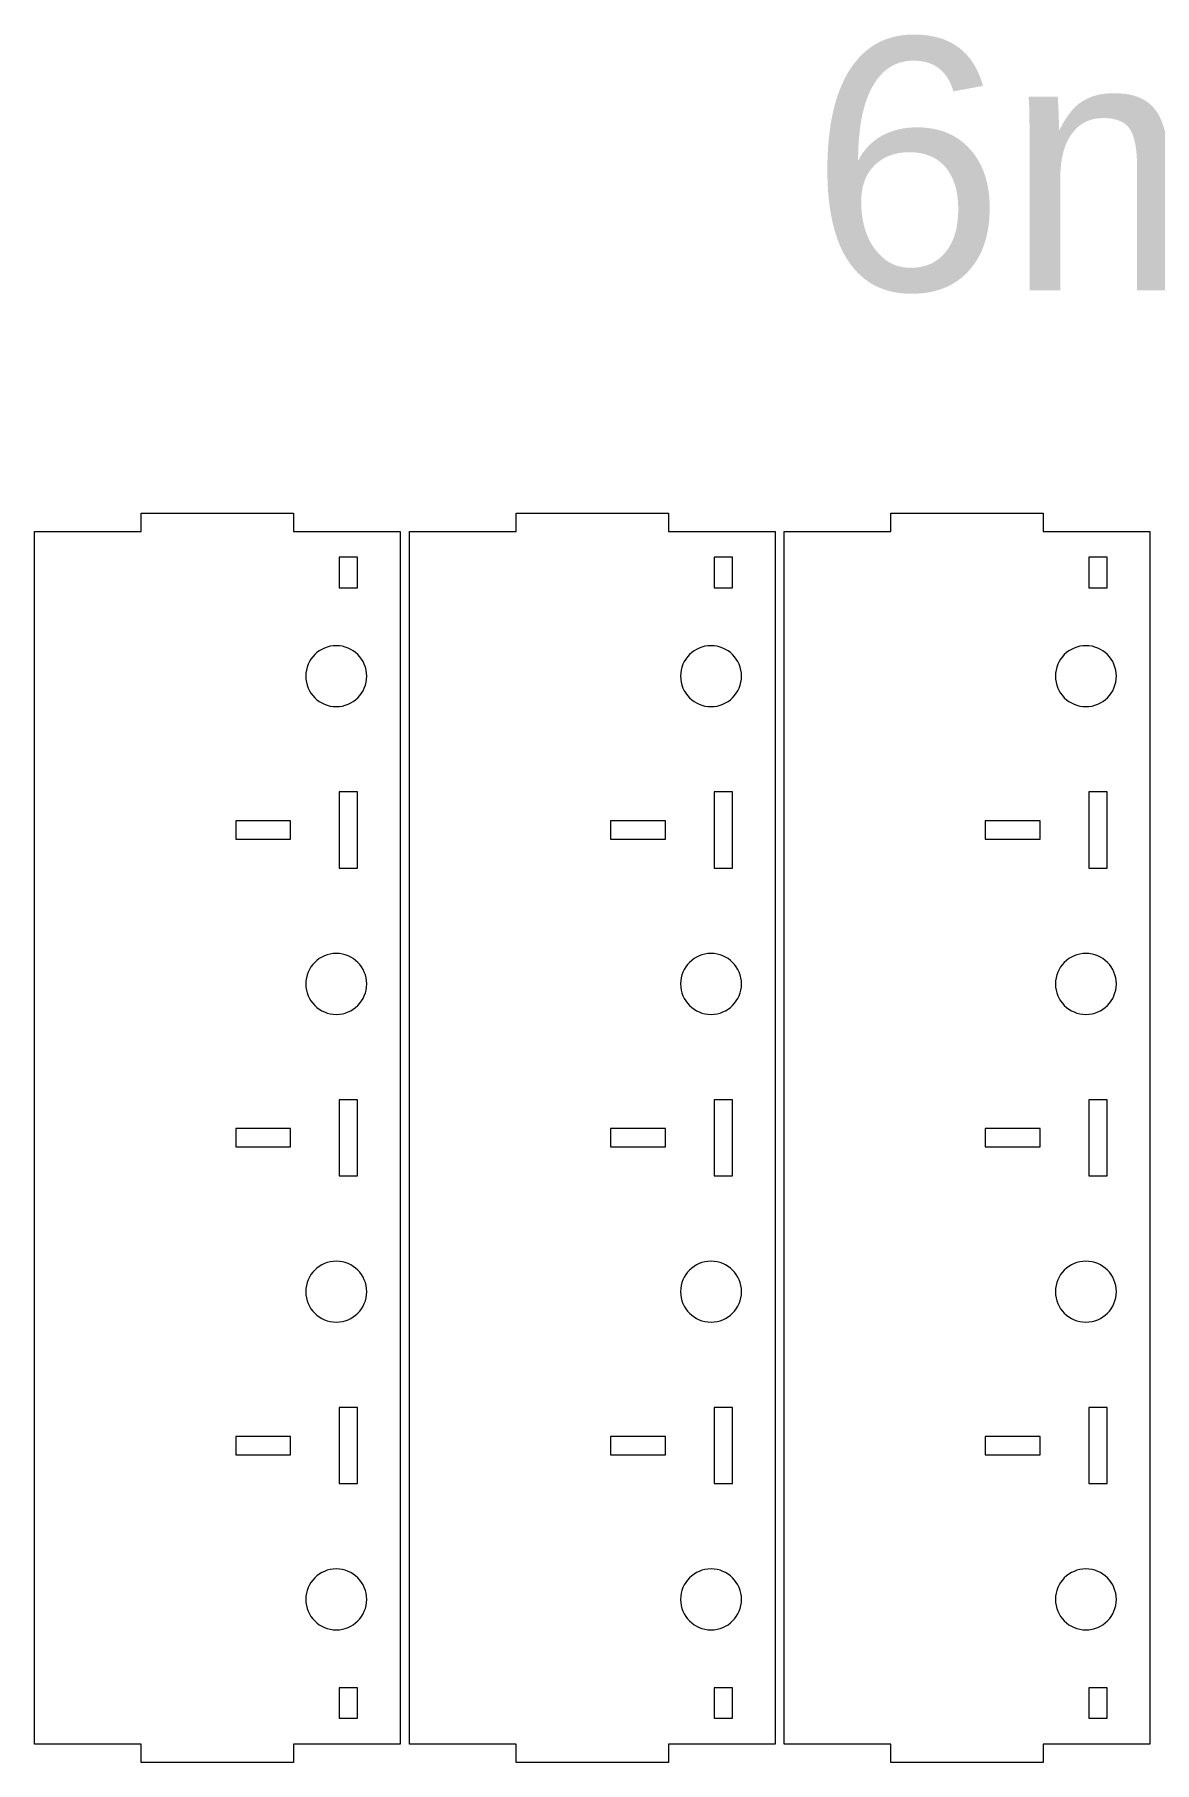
# Model space of a CAD drawing. Header units: millimetres. Extents: x -1167 to 258, y -149 to 849.
# Drawn here: x -519 to -152, y 282 to 849 of the extents above; entities that cross this region are included whole.
import ezdxf

# ---------------------------------------------------------------- set-up
doc = ezdxf.new("R2010")
doc.units = ezdxf.units.MM
doc.header["$MEASUREMENT"] = 0
doc.layers.add('Layer 1', color=7, linetype='Continuous')
doc.styles.add('0', font='arial.ttf', dxfattribs={"height": 1})

msp = doc.modelspace()

# ---------------------------------------------------------------- linework, layer by layer
at = {"layer": 'Layer 1', "color": 230, "lineweight": 20}
for points, knots in [([(-519.49, 288.2447), (-519.49, 288.2447), (-484.49, 288.2447), (-484.49, 288.2447), (-484.49, 288.2447), (-484.49, 288.2447), (-484.49, 282.2447), (-484.49, 282.2447), (-484.49, 282.2447), (-484.49, 282.2447), (-434.49, 282.2447), (-434.49, 282.2447), (-434.49, 282.2447), (-434.49, 282.2447), (-434.49, 288.2447), (-434.49, 288.2447), (-434.49, 288.2447), (-434.49, 288.2447), (-399.49, 288.2447), (-399.49, 288.2447), (-399.49, 288.2447), (-399.49, 288.2447), (-399.49, 686.2447), (-399.49, 686.2447), (-399.49, 686.2447), (-399.49, 686.2447), (-434.49, 686.2447), (-434.49, 686.2447), (-434.49, 686.2447), (-434.49, 686.2447), (-434.49, 692.2447), (-434.49, 692.2447), (-434.49, 692.2447), (-434.49, 692.2447), (-484.49, 692.2447), (-484.49, 692.2447), (-484.49, 692.2447), (-484.49, 692.2447), (-484.49, 686.2447), (-484.49, 686.2447), (-484.49, 686.2447), (-484.49, 686.2447), (-519.49, 686.2447), (-519.49, 686.2447), (-519.49, 686.2447), (-519.49, 686.2447), (-519.49, 288.2447), (-519.49, 288.2447)], [0, 0, 0, 0, 0.07692308, 0.07692308, 0.07692308, 0.07692308, 0.15384615, 0.15384615, 0.15384615, 0.15384615, 0.23076923, 0.23076923, 0.23076923, 0.23076923, 0.30769231, 0.30769231, 0.30769231, 0.30769231, 0.38461538, 0.38461538, 0.38461538, 0.38461538, 0.46153846, 0.46153846, 0.46153846, 0.46153846, 0.53846154, 0.53846154, 0.53846154, 0.53846154, 0.61538462, 0.61538462, 0.61538462, 0.61538462, 0.69230769, 0.69230769, 0.69230769, 0.69230769, 0.76923077, 0.76923077, 0.76923077, 0.76923077, 0.84615385, 0.84615385, 0.84615385, 0.84615385, 1, 1, 1, 1]), ([(-396.49, 288.2447), (-396.49, 288.2447), (-361.49, 288.2447), (-361.49, 288.2447), (-361.49, 288.2447), (-361.49, 288.2447), (-361.49, 282.2447), (-361.49, 282.2447), (-361.49, 282.2447), (-361.49, 282.2447), (-311.49, 282.2447), (-311.49, 282.2447), (-311.49, 282.2447), (-311.49, 282.2447), (-311.49, 288.2447), (-311.49, 288.2447), (-311.49, 288.2447), (-311.49, 288.2447), (-276.49, 288.2447), (-276.49, 288.2447), (-276.49, 288.2447), (-276.49, 288.2447), (-276.49, 686.2447), (-276.49, 686.2447), (-276.49, 686.2447), (-276.49, 686.2447), (-311.49, 686.2447), (-311.49, 686.2447), (-311.49, 686.2447), (-311.49, 686.2447), (-311.49, 692.2447), (-311.49, 692.2447), (-311.49, 692.2447), (-311.49, 692.2447), (-361.49, 692.2447), (-361.49, 692.2447), (-361.49, 692.2447), (-361.49, 692.2447), (-361.49, 686.2447), (-361.49, 686.2447), (-361.49, 686.2447), (-361.49, 686.2447), (-396.49, 686.2447), (-396.49, 686.2447), (-396.49, 686.2447), (-396.49, 686.2447), (-396.49, 288.2447), (-396.49, 288.2447)], [0, 0, 0, 0, 0.07692308, 0.07692308, 0.07692308, 0.07692308, 0.15384615, 0.15384615, 0.15384615, 0.15384615, 0.23076923, 0.23076923, 0.23076923, 0.23076923, 0.30769231, 0.30769231, 0.30769231, 0.30769231, 0.38461538, 0.38461538, 0.38461538, 0.38461538, 0.46153846, 0.46153846, 0.46153846, 0.46153846, 0.53846154, 0.53846154, 0.53846154, 0.53846154, 0.61538462, 0.61538462, 0.61538462, 0.61538462, 0.69230769, 0.69230769, 0.69230769, 0.69230769, 0.76923077, 0.76923077, 0.76923077, 0.76923077, 0.84615385, 0.84615385, 0.84615385, 0.84615385, 1, 1, 1, 1]), ([(-273.49, 288.2447), (-273.49, 288.2447), (-238.49, 288.2447), (-238.49, 288.2447), (-238.49, 288.2447), (-238.49, 288.2447), (-238.49, 282.2447), (-238.49, 282.2447), (-238.49, 282.2447), (-238.49, 282.2447), (-188.49, 282.2447), (-188.49, 282.2447), (-188.49, 282.2447), (-188.49, 282.2447), (-188.49, 288.2447), (-188.49, 288.2447), (-188.49, 288.2447), (-188.49, 288.2447), (-153.49, 288.2447), (-153.49, 288.2447), (-153.49, 288.2447), (-153.49, 288.2447), (-153.49, 686.2447), (-153.49, 686.2447), (-153.49, 686.2447), (-153.49, 686.2447), (-188.49, 686.2447), (-188.49, 686.2447), (-188.49, 686.2447), (-188.49, 686.2447), (-188.49, 692.2447), (-188.49, 692.2447), (-188.49, 692.2447), (-188.49, 692.2447), (-238.49, 692.2447), (-238.49, 692.2447), (-238.49, 692.2447), (-238.49, 692.2447), (-238.49, 686.2447), (-238.49, 686.2447), (-238.49, 686.2447), (-238.49, 686.2447), (-273.49, 686.2447), (-273.49, 686.2447), (-273.49, 686.2447), (-273.49, 686.2447), (-273.49, 288.2447), (-273.49, 288.2447)], [0, 0, 0, 0, 0.07692308, 0.07692308, 0.07692308, 0.07692308, 0.15384615, 0.15384615, 0.15384615, 0.15384615, 0.23076923, 0.23076923, 0.23076923, 0.23076923, 0.30769231, 0.30769231, 0.30769231, 0.30769231, 0.38461538, 0.38461538, 0.38461538, 0.38461538, 0.46153846, 0.46153846, 0.46153846, 0.46153846, 0.53846154, 0.53846154, 0.53846154, 0.53846154, 0.61538462, 0.61538462, 0.61538462, 0.61538462, 0.69230769, 0.69230769, 0.69230769, 0.69230769, 0.76923077, 0.76923077, 0.76923077, 0.76923077, 0.84615385, 0.84615385, 0.84615385, 0.84615385, 1, 1, 1, 1]), ([(-413.49, 667.7447), (-413.49, 667.7447), (-419.49, 667.7447), (-419.49, 667.7447), (-419.49, 667.7447), (-419.49, 667.7447), (-419.49, 677.7447), (-419.49, 677.7447), (-419.49, 677.7447), (-419.49, 677.7447), (-413.49, 677.7447), (-413.49, 677.7447), (-413.49, 677.7447), (-413.49, 677.7447), (-413.49, 667.7447), (-413.49, 667.7447)], [0, 0, 0, 0, 0.2, 0.2, 0.2, 0.2, 0.4, 0.4, 0.4, 0.4, 0.6, 0.6, 0.6, 0.6, 1, 1, 1, 1]), ([(-290.49, 667.7447), (-290.49, 667.7447), (-296.49, 667.7447), (-296.49, 667.7447), (-296.49, 667.7447), (-296.49, 667.7447), (-296.49, 677.7447), (-296.49, 677.7447), (-296.49, 677.7447), (-296.49, 677.7447), (-290.49, 677.7447), (-290.49, 677.7447), (-290.49, 677.7447), (-290.49, 677.7447), (-290.49, 667.7447), (-290.49, 667.7447)], [0, 0, 0, 0, 0.2, 0.2, 0.2, 0.2, 0.4, 0.4, 0.4, 0.4, 0.6, 0.6, 0.6, 0.6, 1, 1, 1, 1]), ([(-167.49, 667.7447), (-167.49, 667.7447), (-173.49, 667.7447), (-173.49, 667.7447), (-173.49, 667.7447), (-173.49, 667.7447), (-173.49, 677.7447), (-173.49, 677.7447), (-173.49, 677.7447), (-173.49, 677.7447), (-167.49, 677.7447), (-167.49, 677.7447), (-167.49, 677.7447), (-167.49, 677.7447), (-167.49, 667.7447), (-167.49, 667.7447)], [0, 0, 0, 0, 0.2, 0.2, 0.2, 0.2, 0.4, 0.4, 0.4, 0.4, 0.6, 0.6, 0.6, 0.6, 1, 1, 1, 1]), ([(-420.49, 628.7447), (-426.0129, 628.7447), (-430.49, 633.2219), (-430.49, 638.7447), (-430.49, 638.7447), (-430.49, 644.2676), (-426.0128, 648.7447), (-420.4899, 648.7447), (-420.4899, 648.7447), (-414.9671, 648.7447), (-410.49, 644.2675), (-410.49, 638.7447), (-410.49, 638.7447), (-410.49, 633.2218), (-414.9672, 628.7447), (-420.49, 628.7447)], [0, 0, 0, 0, 0.2, 0.2, 0.2, 0.2, 0.4, 0.4, 0.4, 0.4, 0.6, 0.6, 0.6, 0.6, 1, 1, 1, 1]), ([(-297.49, 628.7447), (-303.0129, 628.7447), (-307.49, 633.2219), (-307.49, 638.7447), (-307.49, 638.7447), (-307.49, 644.2676), (-303.0128, 648.7447), (-297.4899, 648.7447), (-297.4899, 648.7447), (-291.9671, 648.7447), (-287.49, 644.2675), (-287.49, 638.7447), (-287.49, 638.7447), (-287.49, 633.2218), (-291.9672, 628.7447), (-297.49, 628.7447)], [0, 0, 0, 0, 0.2, 0.2, 0.2, 0.2, 0.4, 0.4, 0.4, 0.4, 0.6, 0.6, 0.6, 0.6, 1, 1, 1, 1]), ([(-174.49, 628.7447), (-180.0129, 628.7447), (-184.49, 633.2219), (-184.49, 638.7447), (-184.49, 638.7447), (-184.49, 644.2676), (-180.0128, 648.7447), (-174.4899, 648.7447), (-174.4899, 648.7447), (-168.9671, 648.7447), (-164.49, 644.2675), (-164.49, 638.7447), (-164.49, 638.7447), (-164.49, 633.2218), (-168.9672, 628.7447), (-174.49, 628.7447)], [0, 0, 0, 0, 0.2, 0.2, 0.2, 0.2, 0.4, 0.4, 0.4, 0.4, 0.6, 0.6, 0.6, 0.6, 1, 1, 1, 1]), ([(-413.49, 575.7447), (-413.49, 575.7447), (-419.49, 575.7447), (-419.49, 575.7447), (-419.49, 575.7447), (-419.49, 575.7447), (-419.49, 600.7447), (-419.49, 600.7447), (-419.49, 600.7447), (-419.49, 600.7447), (-413.49, 600.7447), (-413.49, 600.7447), (-413.49, 600.7447), (-413.49, 600.7447), (-413.49, 575.7447), (-413.49, 575.7447)], [0, 0, 0, 0, 0.2, 0.2, 0.2, 0.2, 0.4, 0.4, 0.4, 0.4, 0.6, 0.6, 0.6, 0.6, 1, 1, 1, 1]), ([(-290.49, 575.7447), (-290.49, 575.7447), (-296.49, 575.7447), (-296.49, 575.7447), (-296.49, 575.7447), (-296.49, 575.7447), (-296.49, 600.7447), (-296.49, 600.7447), (-296.49, 600.7447), (-296.49, 600.7447), (-290.49, 600.7447), (-290.49, 600.7447), (-290.49, 600.7447), (-290.49, 600.7447), (-290.49, 575.7447), (-290.49, 575.7447)], [0, 0, 0, 0, 0.2, 0.2, 0.2, 0.2, 0.4, 0.4, 0.4, 0.4, 0.6, 0.6, 0.6, 0.6, 1, 1, 1, 1]), ([(-167.49, 575.7447), (-167.49, 575.7447), (-173.49, 575.7447), (-173.49, 575.7447), (-173.49, 575.7447), (-173.49, 575.7447), (-173.49, 600.7447), (-173.49, 600.7447), (-173.49, 600.7447), (-173.49, 600.7447), (-167.49, 600.7447), (-167.49, 600.7447), (-167.49, 600.7447), (-167.49, 600.7447), (-167.49, 575.7447), (-167.49, 575.7447)], [0, 0, 0, 0, 0.2, 0.2, 0.2, 0.2, 0.4, 0.4, 0.4, 0.4, 0.6, 0.6, 0.6, 0.6, 1, 1, 1, 1]), ([(-435.49, 585.2447), (-435.49, 585.2447), (-453.49, 585.2447), (-453.49, 585.2447), (-453.49, 585.2447), (-453.49, 585.2447), (-453.49, 591.2447), (-453.49, 591.2447), (-453.49, 591.2447), (-453.49, 591.2447), (-435.49, 591.2447), (-435.49, 591.2447), (-435.49, 591.2447), (-435.49, 591.2447), (-435.49, 585.2447), (-435.49, 585.2447)], [0, 0, 0, 0, 0.2, 0.2, 0.2, 0.2, 0.4, 0.4, 0.4, 0.4, 0.6, 0.6, 0.6, 0.6, 1, 1, 1, 1]), ([(-312.49, 585.2447), (-312.49, 585.2447), (-330.49, 585.2447), (-330.49, 585.2447), (-330.49, 585.2447), (-330.49, 585.2447), (-330.49, 591.2447), (-330.49, 591.2447), (-330.49, 591.2447), (-330.49, 591.2447), (-312.49, 591.2447), (-312.49, 591.2447), (-312.49, 591.2447), (-312.49, 591.2447), (-312.49, 585.2447), (-312.49, 585.2447)], [0, 0, 0, 0, 0.2, 0.2, 0.2, 0.2, 0.4, 0.4, 0.4, 0.4, 0.6, 0.6, 0.6, 0.6, 1, 1, 1, 1]), ([(-189.49, 585.2447), (-189.49, 585.2447), (-207.49, 585.2447), (-207.49, 585.2447), (-207.49, 585.2447), (-207.49, 585.2447), (-207.49, 591.2447), (-207.49, 591.2447), (-207.49, 591.2447), (-207.49, 591.2447), (-189.49, 591.2447), (-189.49, 591.2447), (-189.49, 591.2447), (-189.49, 591.2447), (-189.49, 585.2447), (-189.49, 585.2447)], [0, 0, 0, 0, 0.2, 0.2, 0.2, 0.2, 0.4, 0.4, 0.4, 0.4, 0.6, 0.6, 0.6, 0.6, 1, 1, 1, 1]), ([(-420.49, 527.7447), (-426.0129, 527.7447), (-430.49, 532.2219), (-430.49, 537.7447), (-430.49, 537.7447), (-430.49, 543.2676), (-426.0128, 547.7447), (-420.4899, 547.7447), (-420.4899, 547.7447), (-414.9671, 547.7447), (-410.49, 543.2675), (-410.49, 537.7447), (-410.49, 537.7447), (-410.49, 532.2218), (-414.9672, 527.7447), (-420.49, 527.7447)], [0, 0, 0, 0, 0.2, 0.2, 0.2, 0.2, 0.4, 0.4, 0.4, 0.4, 0.6, 0.6, 0.6, 0.6, 1, 1, 1, 1]), ([(-297.49, 527.7447), (-303.0129, 527.7447), (-307.49, 532.2219), (-307.49, 537.7447), (-307.49, 537.7447), (-307.49, 543.2676), (-303.0128, 547.7447), (-297.4899, 547.7447), (-297.4899, 547.7447), (-291.9671, 547.7447), (-287.49, 543.2675), (-287.49, 537.7447), (-287.49, 537.7447), (-287.49, 532.2218), (-291.9672, 527.7447), (-297.49, 527.7447)], [0, 0, 0, 0, 0.2, 0.2, 0.2, 0.2, 0.4, 0.4, 0.4, 0.4, 0.6, 0.6, 0.6, 0.6, 1, 1, 1, 1]), ([(-174.49, 527.7447), (-180.0129, 527.7447), (-184.49, 532.2219), (-184.49, 537.7447), (-184.49, 537.7447), (-184.49, 543.2676), (-180.0128, 547.7447), (-174.4899, 547.7447), (-174.4899, 547.7447), (-168.9671, 547.7447), (-164.49, 543.2675), (-164.49, 537.7447), (-164.49, 537.7447), (-164.49, 532.2218), (-168.9672, 527.7447), (-174.49, 527.7447)], [0, 0, 0, 0, 0.2, 0.2, 0.2, 0.2, 0.4, 0.4, 0.4, 0.4, 0.6, 0.6, 0.6, 0.6, 1, 1, 1, 1]), ([(-413.49, 474.7447), (-413.49, 474.7447), (-419.49, 474.7447), (-419.49, 474.7447), (-419.49, 474.7447), (-419.49, 474.7447), (-419.49, 499.7447), (-419.49, 499.7447), (-419.49, 499.7447), (-419.49, 499.7447), (-413.49, 499.7447), (-413.49, 499.7447), (-413.49, 499.7447), (-413.49, 499.7447), (-413.49, 474.7447), (-413.49, 474.7447)], [0, 0, 0, 0, 0.2, 0.2, 0.2, 0.2, 0.4, 0.4, 0.4, 0.4, 0.6, 0.6, 0.6, 0.6, 1, 1, 1, 1]), ([(-290.49, 474.7447), (-290.49, 474.7447), (-296.49, 474.7447), (-296.49, 474.7447), (-296.49, 474.7447), (-296.49, 474.7447), (-296.49, 499.7447), (-296.49, 499.7447), (-296.49, 499.7447), (-296.49, 499.7447), (-290.49, 499.7447), (-290.49, 499.7447), (-290.49, 499.7447), (-290.49, 499.7447), (-290.49, 474.7447), (-290.49, 474.7447)], [0, 0, 0, 0, 0.2, 0.2, 0.2, 0.2, 0.4, 0.4, 0.4, 0.4, 0.6, 0.6, 0.6, 0.6, 1, 1, 1, 1]), ([(-167.49, 474.7447), (-167.49, 474.7447), (-173.49, 474.7447), (-173.49, 474.7447), (-173.49, 474.7447), (-173.49, 474.7447), (-173.49, 499.7447), (-173.49, 499.7447), (-173.49, 499.7447), (-173.49, 499.7447), (-167.49, 499.7447), (-167.49, 499.7447), (-167.49, 499.7447), (-167.49, 499.7447), (-167.49, 474.7447), (-167.49, 474.7447)], [0, 0, 0, 0, 0.2, 0.2, 0.2, 0.2, 0.4, 0.4, 0.4, 0.4, 0.6, 0.6, 0.6, 0.6, 1, 1, 1, 1]), ([(-435.49, 484.2447), (-435.49, 484.2447), (-453.49, 484.2447), (-453.49, 484.2447), (-453.49, 484.2447), (-453.49, 484.2447), (-453.49, 490.2447), (-453.49, 490.2447), (-453.49, 490.2447), (-453.49, 490.2447), (-435.49, 490.2447), (-435.49, 490.2447), (-435.49, 490.2447), (-435.49, 490.2447), (-435.49, 484.2447), (-435.49, 484.2447)], [0, 0, 0, 0, 0.2, 0.2, 0.2, 0.2, 0.4, 0.4, 0.4, 0.4, 0.6, 0.6, 0.6, 0.6, 1, 1, 1, 1]), ([(-312.49, 484.2447), (-312.49, 484.2447), (-330.49, 484.2447), (-330.49, 484.2447), (-330.49, 484.2447), (-330.49, 484.2447), (-330.49, 490.2447), (-330.49, 490.2447), (-330.49, 490.2447), (-330.49, 490.2447), (-312.49, 490.2447), (-312.49, 490.2447), (-312.49, 490.2447), (-312.49, 490.2447), (-312.49, 484.2447), (-312.49, 484.2447)], [0, 0, 0, 0, 0.2, 0.2, 0.2, 0.2, 0.4, 0.4, 0.4, 0.4, 0.6, 0.6, 0.6, 0.6, 1, 1, 1, 1]), ([(-189.49, 484.2447), (-189.49, 484.2447), (-207.49, 484.2447), (-207.49, 484.2447), (-207.49, 484.2447), (-207.49, 484.2447), (-207.49, 490.2447), (-207.49, 490.2447), (-207.49, 490.2447), (-207.49, 490.2447), (-189.49, 490.2447), (-189.49, 490.2447), (-189.49, 490.2447), (-189.49, 490.2447), (-189.49, 484.2447), (-189.49, 484.2447)], [0, 0, 0, 0, 0.2, 0.2, 0.2, 0.2, 0.4, 0.4, 0.4, 0.4, 0.6, 0.6, 0.6, 0.6, 1, 1, 1, 1]), ([(-420.49, 426.7447), (-426.0129, 426.7447), (-430.49, 431.2219), (-430.49, 436.7447), (-430.49, 436.7447), (-430.49, 442.2676), (-426.0128, 446.7447), (-420.4899, 446.7447), (-420.4899, 446.7447), (-414.9671, 446.7447), (-410.49, 442.2675), (-410.49, 436.7447), (-410.49, 436.7447), (-410.49, 431.2218), (-414.9672, 426.7447), (-420.49, 426.7447)], [0, 0, 0, 0, 0.2, 0.2, 0.2, 0.2, 0.4, 0.4, 0.4, 0.4, 0.6, 0.6, 0.6, 0.6, 1, 1, 1, 1]), ([(-297.49, 426.7447), (-303.0129, 426.7447), (-307.49, 431.2219), (-307.49, 436.7447), (-307.49, 436.7447), (-307.49, 442.2676), (-303.0128, 446.7447), (-297.4899, 446.7447), (-297.4899, 446.7447), (-291.9671, 446.7447), (-287.49, 442.2675), (-287.49, 436.7447), (-287.49, 436.7447), (-287.49, 431.2218), (-291.9672, 426.7447), (-297.49, 426.7447)], [0, 0, 0, 0, 0.2, 0.2, 0.2, 0.2, 0.4, 0.4, 0.4, 0.4, 0.6, 0.6, 0.6, 0.6, 1, 1, 1, 1]), ([(-174.49, 426.7447), (-180.0129, 426.7447), (-184.49, 431.2219), (-184.49, 436.7447), (-184.49, 436.7447), (-184.49, 442.2676), (-180.0128, 446.7447), (-174.4899, 446.7447), (-174.4899, 446.7447), (-168.9671, 446.7447), (-164.49, 442.2675), (-164.49, 436.7447), (-164.49, 436.7447), (-164.49, 431.2218), (-168.9672, 426.7447), (-174.49, 426.7447)], [0, 0, 0, 0, 0.2, 0.2, 0.2, 0.2, 0.4, 0.4, 0.4, 0.4, 0.6, 0.6, 0.6, 0.6, 1, 1, 1, 1]), ([(-413.49, 373.7447), (-413.49, 373.7447), (-419.49, 373.7447), (-419.49, 373.7447), (-419.49, 373.7447), (-419.49, 373.7447), (-419.49, 398.7447), (-419.49, 398.7447), (-419.49, 398.7447), (-419.49, 398.7447), (-413.49, 398.7447), (-413.49, 398.7447), (-413.49, 398.7447), (-413.49, 398.7447), (-413.49, 373.7447), (-413.49, 373.7447)], [0, 0, 0, 0, 0.2, 0.2, 0.2, 0.2, 0.4, 0.4, 0.4, 0.4, 0.6, 0.6, 0.6, 0.6, 1, 1, 1, 1]), ([(-290.49, 373.7447), (-290.49, 373.7447), (-296.49, 373.7447), (-296.49, 373.7447), (-296.49, 373.7447), (-296.49, 373.7447), (-296.49, 398.7447), (-296.49, 398.7447), (-296.49, 398.7447), (-296.49, 398.7447), (-290.49, 398.7447), (-290.49, 398.7447), (-290.49, 398.7447), (-290.49, 398.7447), (-290.49, 373.7447), (-290.49, 373.7447)], [0, 0, 0, 0, 0.2, 0.2, 0.2, 0.2, 0.4, 0.4, 0.4, 0.4, 0.6, 0.6, 0.6, 0.6, 1, 1, 1, 1]), ([(-167.49, 373.7447), (-167.49, 373.7447), (-173.49, 373.7447), (-173.49, 373.7447), (-173.49, 373.7447), (-173.49, 373.7447), (-173.49, 398.7447), (-173.49, 398.7447), (-173.49, 398.7447), (-173.49, 398.7447), (-167.49, 398.7447), (-167.49, 398.7447), (-167.49, 398.7447), (-167.49, 398.7447), (-167.49, 373.7447), (-167.49, 373.7447)], [0, 0, 0, 0, 0.2, 0.2, 0.2, 0.2, 0.4, 0.4, 0.4, 0.4, 0.6, 0.6, 0.6, 0.6, 1, 1, 1, 1]), ([(-453.49, 383.2447), (-453.49, 383.2447), (-453.49, 389.2447), (-453.49, 389.2447), (-453.49, 389.2447), (-453.49, 389.2447), (-435.49, 389.2447), (-435.49, 389.2447), (-435.49, 389.2447), (-435.49, 389.2447), (-435.49, 383.2447), (-435.49, 383.2447), (-435.49, 383.2447), (-435.49, 383.2447), (-453.49, 383.2447), (-453.49, 383.2447)], [0, 0, 0, 0, 0.2, 0.2, 0.2, 0.2, 0.4, 0.4, 0.4, 0.4, 0.6, 0.6, 0.6, 0.6, 1, 1, 1, 1]), ([(-330.49, 383.2447), (-330.49, 383.2447), (-330.49, 389.2447), (-330.49, 389.2447), (-330.49, 389.2447), (-330.49, 389.2447), (-312.49, 389.2447), (-312.49, 389.2447), (-312.49, 389.2447), (-312.49, 389.2447), (-312.49, 383.2447), (-312.49, 383.2447), (-312.49, 383.2447), (-312.49, 383.2447), (-330.49, 383.2447), (-330.49, 383.2447)], [0, 0, 0, 0, 0.2, 0.2, 0.2, 0.2, 0.4, 0.4, 0.4, 0.4, 0.6, 0.6, 0.6, 0.6, 1, 1, 1, 1]), ([(-207.49, 383.2447), (-207.49, 383.2447), (-207.49, 389.2447), (-207.49, 389.2447), (-207.49, 389.2447), (-207.49, 389.2447), (-189.49, 389.2447), (-189.49, 389.2447), (-189.49, 389.2447), (-189.49, 389.2447), (-189.49, 383.2447), (-189.49, 383.2447), (-189.49, 383.2447), (-189.49, 383.2447), (-207.49, 383.2447), (-207.49, 383.2447)], [0, 0, 0, 0, 0.2, 0.2, 0.2, 0.2, 0.4, 0.4, 0.4, 0.4, 0.6, 0.6, 0.6, 0.6, 1, 1, 1, 1]), ([(-430.49, 335.7447), (-430.49, 341.2676), (-426.0128, 345.7447), (-420.4899, 345.7447), (-420.4899, 345.7447), (-414.9671, 345.7447), (-410.49, 341.2675), (-410.49, 335.7447), (-410.49, 335.7447), (-410.49, 330.2218), (-414.9672, 325.7447), (-420.49, 325.7447), (-420.49, 325.7447), (-426.0129, 325.7447), (-430.49, 330.2219), (-430.49, 335.7447)], [0, 0, 0, 0, 0.2, 0.2, 0.2, 0.2, 0.4, 0.4, 0.4, 0.4, 0.6, 0.6, 0.6, 0.6, 1, 1, 1, 1]), ([(-307.49, 335.7447), (-307.49, 341.2676), (-303.0128, 345.7447), (-297.4899, 345.7447), (-297.4899, 345.7447), (-291.9671, 345.7447), (-287.49, 341.2675), (-287.49, 335.7447), (-287.49, 335.7447), (-287.49, 330.2218), (-291.9672, 325.7447), (-297.49, 325.7447), (-297.49, 325.7447), (-303.0129, 325.7447), (-307.49, 330.2219), (-307.49, 335.7447)], [0, 0, 0, 0, 0.2, 0.2, 0.2, 0.2, 0.4, 0.4, 0.4, 0.4, 0.6, 0.6, 0.6, 0.6, 1, 1, 1, 1]), ([(-184.49, 335.7447), (-184.49, 341.2676), (-180.0128, 345.7447), (-174.4899, 345.7447), (-174.4899, 345.7447), (-168.9671, 345.7447), (-164.49, 341.2675), (-164.49, 335.7447), (-164.49, 335.7447), (-164.49, 330.2218), (-168.9672, 325.7447), (-174.49, 325.7447), (-174.49, 325.7447), (-180.0129, 325.7447), (-184.49, 330.2219), (-184.49, 335.7447)], [0, 0, 0, 0, 0.2, 0.2, 0.2, 0.2, 0.4, 0.4, 0.4, 0.4, 0.6, 0.6, 0.6, 0.6, 1, 1, 1, 1]), ([(-419.49, 296.7447), (-419.49, 296.7447), (-419.49, 306.7447), (-419.49, 306.7447), (-419.49, 306.7447), (-419.49, 306.7447), (-413.49, 306.7447), (-413.49, 306.7447), (-413.49, 306.7447), (-413.49, 306.7447), (-413.49, 296.7447), (-413.49, 296.7447), (-413.49, 296.7447), (-413.49, 296.7447), (-419.49, 296.7447), (-419.49, 296.7447)], [0, 0, 0, 0, 0.2, 0.2, 0.2, 0.2, 0.4, 0.4, 0.4, 0.4, 0.6, 0.6, 0.6, 0.6, 1, 1, 1, 1]), ([(-296.49, 296.7447), (-296.49, 296.7447), (-296.49, 306.7447), (-296.49, 306.7447), (-296.49, 306.7447), (-296.49, 306.7447), (-290.49, 306.7447), (-290.49, 306.7447), (-290.49, 306.7447), (-290.49, 306.7447), (-290.49, 296.7447), (-290.49, 296.7447), (-290.49, 296.7447), (-290.49, 296.7447), (-296.49, 296.7447), (-296.49, 296.7447)], [0, 0, 0, 0, 0.2, 0.2, 0.2, 0.2, 0.4, 0.4, 0.4, 0.4, 0.6, 0.6, 0.6, 0.6, 1, 1, 1, 1]), ([(-173.49, 296.7447), (-173.49, 296.7447), (-173.49, 306.7447), (-173.49, 306.7447), (-173.49, 306.7447), (-173.49, 306.7447), (-167.49, 306.7447), (-167.49, 306.7447), (-167.49, 306.7447), (-167.49, 306.7447), (-167.49, 296.7447), (-167.49, 296.7447), (-167.49, 296.7447), (-167.49, 296.7447), (-173.49, 296.7447), (-173.49, 296.7447)], [0, 0, 0, 0, 0.2, 0.2, 0.2, 0.2, 0.4, 0.4, 0.4, 0.4, 0.6, 0.6, 0.6, 0.6, 1, 1, 1, 1])]:
    msp.add_open_spline(points, degree=3, knots=knots, dxfattribs=at)

# ---------------------------------------------------------------- texts
at = {"layer": 'Layer 1', "color": 250, "style": '0'}
msp.add_text('6mm', height=82.6583, dxfattribs=at).set_placement((-265.189, 765.4151))

doc.saveas('drawing.dxf')
